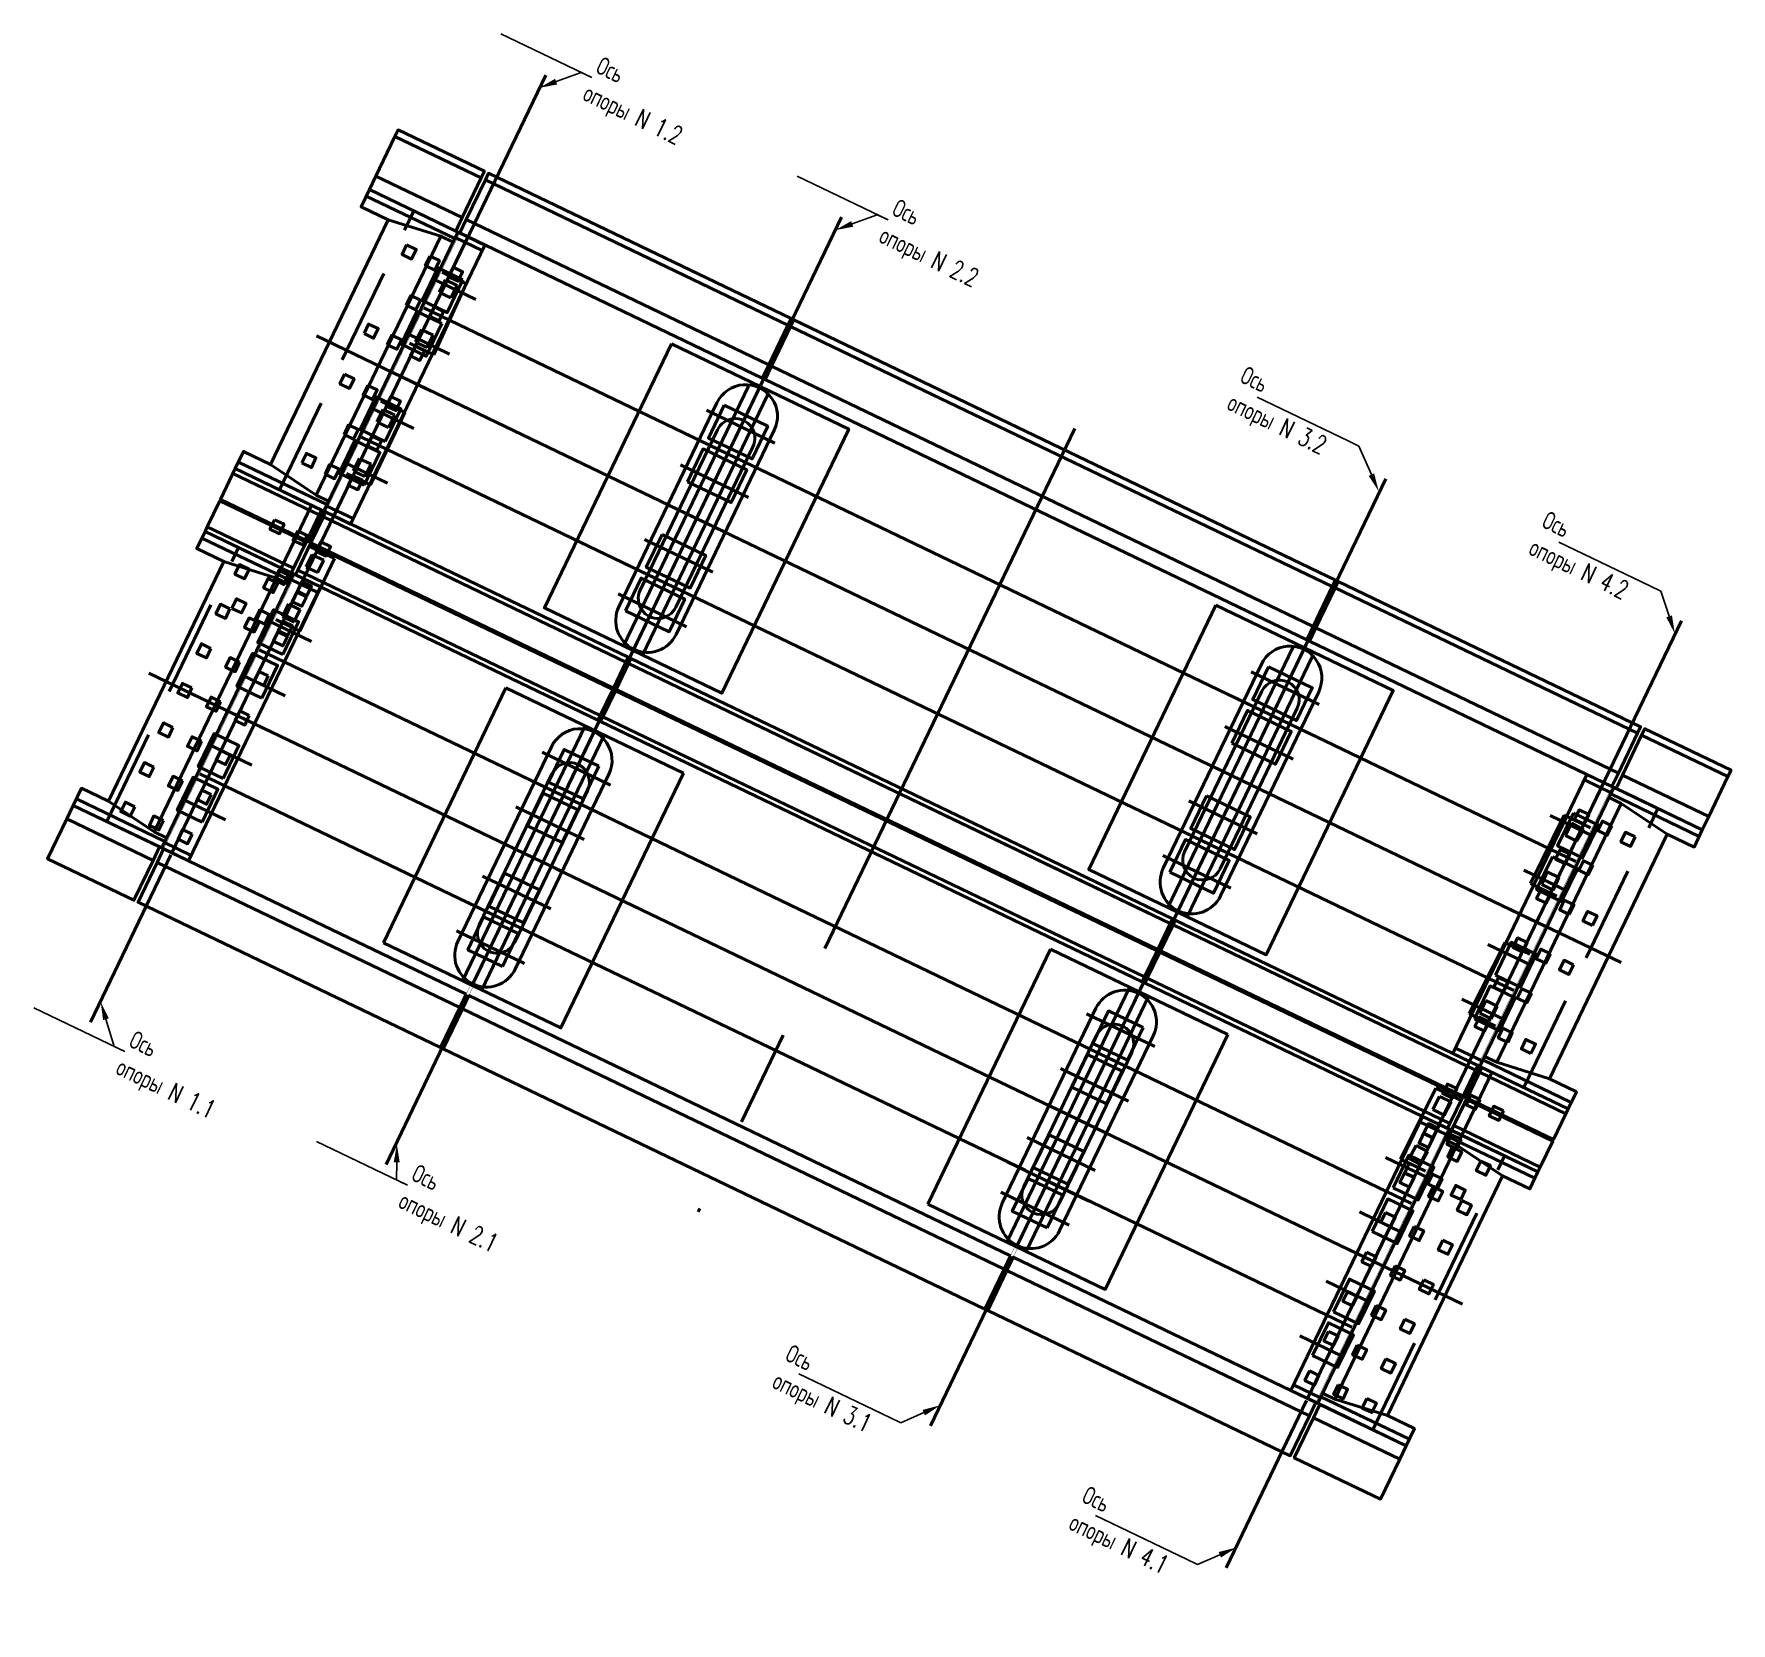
# Model space of a CAD drawing. Extents: x 12768 to 12824, y 7728.2 to 7780.6.
import ezdxf
from ezdxf import colors
from ezdxf.entities.mleader import LeaderData, LeaderLine
from ezdxf.math import Vec2, Vec3

# ---------------------------------------------------------------- set-up
doc = ezdxf.new("R2010")
doc.units = 0
doc.linetypes.add('CENTER2', pattern=[28.575, 19.05, -3.175, 3.175, -3.175])
doc.linetypes.add('HIDDEN2', pattern=[4.7625, 3.175, -1.5875])
doc.layers.add('Contur', color=40, linetype='Continuous', lineweight=40)
for name, color, linetype in [('Hidden', 6, 'HIDDEN2'), ('Osi', 3, 'CENTER2'), ('STEEL', 140, 'Continuous'), ('Thin', 151, 'Continuous')]:
    doc.layers.add(name, color=color, linetype=linetype)
doc.styles.add('RS0.7', font='romans.shx', dxfattribs={"width": 0.7})

msp = doc.modelspace()

# ---------------------------------------------------------------- linework, layer by layer
at = {"color": 1, "lineweight": 40}
for p, q in [((12782.294, 7772.392, 141.922), (12781.5, 7772.773)), ((12781.216, 7770.044, 141.931), (12780.422, 7770.426, 0.009)), ((12780.262, 7768.136, 141.908), (12779.468, 7768.517, -0.014)), ((12779.127, 7765.747, 141.943), (12778.333, 7766.128, 0.021)), ((12777.939, 7763.321, 141.856), (12777.145, 7763.703, -0.066)), ((12776.794, 7760.923, 141.911), (12776, 7761.305, -0.011)), ((12818.535, 7754.841), (12819.405, 7754.423, -141.914)), ((12818.581, 7754.167, 142.177), (12818.792, 7754.593, 142.159)), ((12818.792, 7754.593, 142.159), (12819.181, 7754.365, 142.17)), ((12818.956, 7753.985, 142.184), (12818.581, 7754.167, 142.177)), ((12819.181, 7754.365, 142.17), (12818.956, 7753.985, 142.184)), ((12817.794, 7752.549, 142.162), (12817.977, 7752.964, 142.157)), ((12818.36, 7752.783, 142.158), (12817.977, 7752.964, 142.157)), ((12818.177, 7752.368, 142.163), (12818.36, 7752.783, 142.158)), ((12817.423, 7752.583), (12818.292, 7752.165, -141.914)), ((12818.177, 7752.368, 142.163), (12817.794, 7752.549, 142.162)), ((12816.588, 7750.638), (12817.405, 7750.246, -133.331)), ((12815.396, 7748.294, 141.914), (12816.266, 7747.876)), ((12815.755, 7748.298, 142.16), (12815.955, 7748.718, 142.158)), ((12816.129, 7748.112, 142.158), (12815.755, 7748.298, 142.16)), ((12816.329, 7748.532, 142.156), (12815.955, 7748.718, 142.158)), ((12816.129, 7748.112, 142.158), (12816.329, 7748.532, 142.156)), ((12814.2, 7745.115, 142.188), (12814.421, 7745.551, 142.188)), ((12814.303, 7745.822, 141.868), (12815.096, 7745.441, 141.868)), ((12814.8, 7745.369, 142.194), (12814.421, 7745.551, 142.194)), ((12814.578, 7744.932, 142.188), (12814.2, 7745.115, 142.188)), ((12814.578, 7744.932, 142.194), (12814.8, 7745.369, 142.194)), ((12813.415, 7743.498, 142.17), (12813.647, 7743.929, 142.17)), ((12814.021, 7743.738, 142.176), (12813.647, 7743.929, 142.176)), ((12813.129, 7743.484), (12813.963, 7743.083)), ((12813.789, 7743.307, 142.17), (12813.415, 7743.498, 142.17)), ((12813.789, 7743.307, 142.176), (12814.021, 7743.738, 142.176))]:
    msp.add_line(p, q, dxfattribs=at)
for points in [[(12780.324, 7773.675), (12780.64, 7773.524), (12780.488, 7773.208), (12780.173, 7773.36), (12780.324, 7773.675)], [(12781.091, 7773.307), (12781.406, 7773.156), (12781.254, 7772.84), (12780.939, 7772.992), (12781.091, 7773.307)], [(12781.857, 7772.939), (12782.172, 7772.787), (12782.021, 7772.472), (12781.705, 7772.623), (12781.857, 7772.939)], [(12780.311, 7771.685), (12780.626, 7771.533), (12780.778, 7771.849), (12780.462, 7772), (12780.311, 7771.685)], [(12781.077, 7771.317), (12781.392, 7771.165), (12781.544, 7771.48), (12781.229, 7771.632), (12781.077, 7771.317)], [(12778.917, 7770.746), (12779.232, 7770.594), (12779.384, 7770.91), (12779.068, 7771.061), (12778.917, 7770.746)], [(12779.683, 7770.378), (12779.998, 7770.226), (12780.15, 7770.542), (12779.834, 7770.693), (12779.683, 7770.378)], [(12780.449, 7770.01), (12780.764, 7769.858), (12780.916, 7770.173), (12780.601, 7770.325), (12780.449, 7770.01)], [(12778.271, 7769.403), (12778.587, 7769.252), (12778.435, 7768.936), (12778.12, 7769.088), (12778.271, 7769.403)], [(12779.037, 7769.035), (12779.353, 7768.883), (12779.201, 7768.568), (12778.886, 7768.719), (12779.037, 7769.035)], [(12779.804, 7768.667), (12780.119, 7768.515), (12779.967, 7768.2), (12779.652, 7768.351), (12779.804, 7768.667)], [(12790.804, 7768.378), (12790.284, 7767.297), (12791.727, 7766.604), (12792.246, 7767.685), (12790.804, 7768.378)], [(12778.258, 7767.413), (12778.573, 7767.261), (12778.725, 7767.576), (12778.409, 7767.728), (12778.258, 7767.413)], [(12779.024, 7767.044), (12779.339, 7766.893), (12779.491, 7767.208), (12779.175, 7767.36), (12779.024, 7767.044)], [(12776.864, 7766.474), (12777.179, 7766.322), (12777.331, 7766.638), (12777.015, 7766.789), (12776.864, 7766.474)], [(12789.591, 7765.855), (12790.111, 7766.936), (12791.553, 7766.243), (12791.033, 7765.162), (12789.591, 7765.855)], [(12777.63, 7766.106), (12777.945, 7765.954), (12778.097, 7766.27), (12777.781, 7766.421), (12777.63, 7766.106)], [(12778.396, 7765.737), (12778.711, 7765.586), (12778.863, 7765.901), (12778.547, 7766.053), (12778.396, 7765.737)], [(12775.963, 7764.6), (12776.278, 7764.448), (12776.127, 7764.133), (12775.811, 7764.284), (12775.963, 7764.6)], [(12776.729, 7764.232), (12777.044, 7764.08), (12776.893, 7763.765), (12776.577, 7763.916), (12776.729, 7764.232)], [(12788.755, 7764.115), (12788.236, 7763.034), (12789.678, 7762.341), (12790.197, 7763.422), (12788.755, 7764.115)], [(12777.495, 7763.863), (12777.811, 7763.712), (12777.659, 7763.396), (12777.343, 7763.548), (12777.495, 7763.863)], [(12775.949, 7762.609), (12776.265, 7762.458), (12776.416, 7762.773), (12776.101, 7762.925), (12775.949, 7762.609)], [(12776.715, 7762.241), (12777.031, 7762.089), (12777.182, 7762.405), (12776.867, 7762.556), (12776.715, 7762.241)], [(12787.543, 7761.592), (12788.062, 7762.673), (12789.504, 7761.98), (12788.985, 7760.899), (12787.543, 7761.592)], [(12774.555, 7761.671), (12774.871, 7761.519), (12775.022, 7761.834), (12774.707, 7761.986), (12774.555, 7761.671)], [(12775.321, 7761.302), (12775.637, 7761.151), (12775.788, 7761.466), (12775.473, 7761.618), (12775.321, 7761.302)], [(12776.087, 7760.934), (12776.403, 7760.783), (12776.554, 7761.098), (12776.239, 7761.25), (12776.087, 7760.934)], [(12808.776, 7759.741), (12808.257, 7758.66), (12809.699, 7757.967), (12810.219, 7759.048), (12808.776, 7759.741)], [(12783.602, 7759.048), (12779.556, 7750.629)], [(12789.46, 7756.232), (12783.602, 7759.048)], [(12807.564, 7757.218), (12808.083, 7758.299), (12809.526, 7757.606), (12809.006, 7756.524), (12807.564, 7757.218)], [(12779.556, 7750.629), (12785.414, 7747.814), (12789.46, 7756.232)], [(12806.728, 7755.478), (12806.208, 7754.396), (12807.65, 7753.703), (12808.17, 7754.785), (12806.728, 7755.478)], [(12805.515, 7752.954), (12806.035, 7754.036), (12807.477, 7753.343), (12806.957, 7752.261), (12805.515, 7752.954)], [(12801.574, 7750.41), (12797.528, 7741.992)], [(12807.432, 7747.595), (12801.574, 7750.41)], [(12797.528, 7741.992), (12803.387, 7739.176), (12807.432, 7747.595)]]:
    msp.add_lwpolyline(points, dxfattribs=at)
for points, elevation in [([(12781.216, 7770.044), (12782.294, 7772.392)], 141.931), ([(12779.127, 7765.747), (12780.262, 7768.136)], 141.943), ([(12776.794, 7760.923), (12777.939, 7763.321)], 141.911), ([(12819.346, 7754.862), (12819.03, 7755.013), (12818.879, 7754.698), (12819.194, 7754.546), (12819.346, 7754.862)], 142.164), ([(12818.535, 7754.841), (12817.423, 7752.583)], 141.904), ([(12820.112, 7754.494), (12819.797, 7754.645), (12819.645, 7754.33), (12819.96, 7754.178), (12820.112, 7754.494)], 142.164), ([(12820.878, 7754.125), (12820.563, 7754.277), (12820.411, 7753.962), (12820.727, 7753.81), (12820.878, 7754.125)], 142.164), ([(12818.718, 7753.555), (12818.402, 7753.706), (12818.251, 7753.391), (12818.566, 7753.239), (12818.718, 7753.555)], 142.164), ([(12819.484, 7753.187), (12819.169, 7753.338), (12819.017, 7753.023), (12819.332, 7752.871), (12819.484, 7753.187)], 142.164), ([(12817.938, 7751.932), (12817.623, 7752.084), (12817.774, 7752.4), (12818.09, 7752.248), (12817.938, 7751.932)], 142.164), ([(12818.704, 7751.564), (12818.389, 7751.716), (12818.54, 7752.031), (12818.856, 7751.88), (12818.704, 7751.564)], 142.164), ([(12819.47, 7751.196), (12819.155, 7751.348), (12819.307, 7751.663), (12819.622, 7751.512), (12819.47, 7751.196)], 142.164), ([(12816.588, 7750.638), (12815.396, 7748.294)], 141.933), ([(12817.314, 7750.633), (12816.998, 7750.785), (12816.847, 7750.47), (12817.162, 7750.318), (12817.314, 7750.633)], 142.164), ([(12818.08, 7750.265), (12817.765, 7750.417), (12817.613, 7750.101), (12817.928, 7749.95), (12818.08, 7750.265)], 142.164), ([(12818.846, 7749.897), (12818.531, 7750.049), (12818.379, 7749.733), (12818.694, 7749.582), (12818.846, 7749.897)], 142.164), ([(12816.686, 7749.327), (12816.37, 7749.478), (12816.219, 7749.163), (12816.534, 7749.011), (12816.686, 7749.327)], 142.164), ([(12817.452, 7748.958), (12817.136, 7749.11), (12816.985, 7748.795), (12817.3, 7748.643), (12817.452, 7748.958)], 142.164), ([(12815.906, 7747.704), (12815.591, 7747.856), (12815.742, 7748.171), (12816.058, 7748.02), (12815.906, 7747.704)], 142.164), ([(12816.672, 7747.336), (12816.357, 7747.488), (12816.508, 7747.803), (12816.824, 7747.651), (12816.672, 7747.336)], 142.164), ([(12817.438, 7746.968), (12817.123, 7747.119), (12817.274, 7747.435), (12817.59, 7747.283), (12817.438, 7746.968)], 142.164), ([(12814.303, 7745.822), (12813.129, 7743.484)], 141.868), ([(12814.996, 7745.81), (12814.68, 7745.961), (12814.529, 7745.646), (12814.844, 7745.494), (12814.996, 7745.81)], 142.164), ([(12815.762, 7745.442), (12815.446, 7745.593), (12815.295, 7745.278), (12815.61, 7745.126), (12815.762, 7745.442)], 142.164), ([(12816.528, 7745.073), (12816.212, 7745.225), (12816.061, 7744.91), (12816.376, 7744.758), (12816.528, 7745.073)], 142.164), ([(12814.368, 7744.503), (12814.052, 7744.654), (12813.9, 7744.339), (12814.216, 7744.187), (12814.368, 7744.503)], 142.164), ([(12815.134, 7744.135), (12814.818, 7744.286), (12814.667, 7743.971), (12814.982, 7743.819), (12815.134, 7744.135)], 142.164), ([(12813.588, 7742.881), (12813.272, 7743.032), (12813.424, 7743.348), (12813.739, 7743.196), (12813.588, 7742.881)], 142.164), ([(12814.354, 7742.512), (12814.039, 7742.664), (12814.19, 7742.979), (12814.506, 7742.828), (12814.354, 7742.512)], 142.164), ([(12815.12, 7742.144), (12814.805, 7742.296), (12814.956, 7742.611), (12815.272, 7742.46), (12815.12, 7742.144)], 142.164)]:
    msp.add_lwpolyline(points, dxfattribs=dict(at, elevation=elevation))
at = {"color": 1, "lineweight": 40, "extrusion": (0.895131, -0.445803, 0)}
for points, elevation in [([(12655.505, 142.163), (12655.048, 142.149)], 7976.199), ([(12655.512, 142.162), (12655.055, 142.148)], 7976.623), ([(12653.681, 142.189), (12653.224, 142.175)], 7976.225), ([(12653.688, 142.188), (12653.231, 142.174)], 7976.649), ([(12650.752, 142.19), (12650.295, 142.176)], 7976.265), ([(12650.759, 142.189), (12650.302, 142.175)], 7976.688), ([(12648.955, 142.19), (12648.498, 142.176)], 7976.287), ([(12648.961, 142.189), (12648.504, 142.175)], 7976.711), ([(12645.42, 142.184), (12644.963, 142.17)], 7976.306), ([(12645.427, 142.183), (12644.97, 142.169)], 7976.729), ([(12643.613, 142.189), (12643.156, 142.175)], 7976.336), ([(12643.619, 142.188), (12643.162, 142.174)], 7976.759)]:
    msp.add_lwpolyline(points, dxfattribs=dict(at, elevation=elevation))
at = {"color": 1, "lineweight": 40, "extrusion": (-0.431501, -0.902112, 0)}
for points, elevation in [([(8177.022, 142.162), (8176.598, 142.163)], -12526.963), ([(8177.014, 142.148), (8176.591, 142.149)], -12526.506), ([(8177.018, 142.188), (8176.595, 142.189)], -12525.139), ([(8177.011, 142.174), (8176.588, 142.175)], -12524.682), ([(8177.011, 142.189), (8176.587, 142.19)], -12522.21), ([(8177.004, 142.175), (8176.58, 142.176)], -12521.753), ([(8176.998, 142.175), (8176.574, 142.176)], -12519.955), ([(8177.005, 142.189), (8176.582, 142.19)], -12520.412), ([(8176.967, 142.183), (8176.544, 142.184)], -12516.878), ([(8176.96, 142.169), (8176.537, 142.17)], -12516.421), ([(8176.969, 142.188), (8176.545, 142.189)], -12515.07), ([(8176.961, 142.174), (8176.538, 142.175)], -12514.613)]:
    msp.add_lwpolyline(points, dxfattribs=dict(at, elevation=elevation))
at = {"color": 1, "lineweight": 40}
for points in [[(12789.062, 7770.409), (12784.869, 7761.684), (12790.727, 7758.868), (12794.92, 7767.593)], [(12775.121, 7762.963), (12774.969, 7762.647), (12774.654, 7762.799), (12774.805, 7763.114)], [(12776.067, 7762.508), (12775.915, 7762.192), (12775.6, 7762.344), (12775.751, 7762.659)], [(12774.492, 7761.656), (12774.341, 7761.34), (12774.025, 7761.492), (12774.177, 7761.807)], [(12777.013, 7762.053), (12776.862, 7761.738), (12776.546, 7761.889), (12776.698, 7762.205)], [(12807.034, 7761.771), (12802.841, 7753.047), (12808.699, 7750.231), (12812.892, 7758.956)], [(12775.439, 7761.201), (12775.287, 7760.885), (12774.972, 7761.037), (12775.123, 7761.353)], [(12776.385, 7760.746), (12776.234, 7760.431), (12775.918, 7760.582), (12776.07, 7760.898)], [(12773.864, 7760.349), (12773.713, 7760.033), (12773.397, 7760.185), (12773.549, 7760.5)], [(12774.811, 7759.894), (12774.659, 7759.579), (12774.344, 7759.73), (12774.495, 7760.046)], [(12775.757, 7759.439), (12775.606, 7759.124), (12775.29, 7759.275), (12775.442, 7759.591)], [(12773.236, 7759.042), (12773.085, 7758.726), (12772.769, 7758.878), (12772.921, 7759.194)], [(12774.183, 7758.587), (12774.031, 7758.272), (12773.716, 7758.423), (12773.867, 7758.739)], [(12772.608, 7757.735), (12772.457, 7757.42), (12772.141, 7757.571), (12772.293, 7757.887)], [(12775.129, 7758.132), (12774.977, 7757.817), (12774.662, 7757.968), (12774.814, 7758.284)], [(12773.555, 7757.28), (12773.403, 7756.965), (12773.088, 7757.116), (12773.239, 7757.432)], [(12774.501, 7756.825), (12774.349, 7756.51), (12774.034, 7756.662), (12774.186, 7756.977)], [(12786.67, 7756.463), (12786.15, 7755.382), (12785.006, 7755.932), (12785.525, 7757.014)], [(12771.98, 7756.428), (12771.829, 7756.113), (12771.513, 7756.264), (12771.665, 7756.58)], [(12772.927, 7755.973), (12772.775, 7755.658), (12772.459, 7755.809), (12772.611, 7756.125)], [(12773.873, 7755.518), (12773.721, 7755.203), (12773.406, 7755.355), (12773.557, 7755.67)], [(12785.977, 7755.021), (12785.457, 7753.94), (12784.313, 7754.49), (12784.832, 7755.571)], [(12771.352, 7755.121), (12771.2, 7754.806), (12770.885, 7754.957), (12771.037, 7755.273)], [(12772.298, 7754.666), (12772.147, 7754.351), (12771.831, 7754.503), (12771.983, 7754.818)], [(12773.245, 7754.212), (12773.093, 7753.896), (12772.778, 7754.048), (12772.929, 7754.363)], [(12784.184, 7751.29), (12784.704, 7752.371), (12783.559, 7752.922), (12783.039, 7751.84)], [(12783.491, 7749.848), (12784.01, 7750.929), (12782.866, 7751.479), (12782.346, 7750.398)], [(12804.642, 7747.826), (12804.123, 7746.745), (12802.978, 7747.295), (12803.498, 7748.376)], [(12803.949, 7746.384), (12803.429, 7745.302), (12802.285, 7745.853), (12802.805, 7746.934)], [(12802.156, 7742.653), (12802.676, 7743.734), (12801.531, 7744.284), (12801.011, 7743.203)], [(12813.895, 7744.328), (12813.744, 7744.012), (12814.059, 7743.861), (12814.211, 7744.176)], [(12814.842, 7743.873), (12814.69, 7743.558), (12815.005, 7743.406), (12815.157, 7743.721)], [(12815.788, 7743.418), (12815.636, 7743.103), (12815.952, 7742.951), (12816.103, 7743.267)], [(12801.463, 7741.21), (12801.983, 7742.292), (12800.838, 7742.842), (12800.318, 7741.761)], [(12813.267, 7743.021), (12813.115, 7742.706), (12813.431, 7742.554), (12813.583, 7742.869)], [(12814.213, 7742.566), (12814.062, 7742.251), (12814.377, 7742.099), (12814.529, 7742.415)], [(12815.16, 7742.111), (12815.008, 7741.796), (12815.324, 7741.644), (12815.475, 7741.96)], [(12812.639, 7741.714), (12812.487, 7741.399), (12812.803, 7741.247), (12812.954, 7741.562)], [(12813.585, 7741.259), (12813.434, 7740.944), (12813.749, 7740.792), (12813.901, 7741.108)], [(12814.532, 7740.804), (12814.38, 7740.489), (12814.696, 7740.337), (12814.847, 7740.653)], [(12812.011, 7740.407), (12811.859, 7740.092), (12812.175, 7739.94), (12812.326, 7740.256)], [(12812.957, 7739.952), (12812.806, 7739.637), (12813.121, 7739.485), (12813.273, 7739.801)], [(12813.904, 7739.498), (12813.752, 7739.182), (12814.067, 7739.03), (12814.219, 7739.346)], [(12811.383, 7739.1), (12811.231, 7738.785), (12811.547, 7738.633), (12811.698, 7738.949)], [(12812.329, 7738.645), (12812.178, 7738.33), (12812.493, 7738.178), (12812.645, 7738.494)], [(12813.276, 7738.191), (12813.124, 7737.875), (12813.439, 7737.724), (12813.591, 7738.039)], [(12810.755, 7737.793), (12810.603, 7737.478), (12810.919, 7737.326), (12811.07, 7737.642)], [(12811.701, 7737.339), (12811.549, 7737.023), (12811.865, 7736.871), (12812.017, 7737.187)], [(12812.647, 7736.884), (12812.496, 7736.568), (12812.811, 7736.417), (12812.963, 7736.732)], [(12810.127, 7736.486), (12809.975, 7736.171), (12810.29, 7736.019), (12810.442, 7736.335)], [(12811.073, 7736.032), (12810.921, 7735.716), (12811.237, 7735.565), (12811.388, 7735.88)], [(12812.019, 7735.577), (12811.868, 7735.261), (12812.183, 7735.11), (12812.335, 7735.425)]]:
    msp.add_lwpolyline(points, close=True, dxfattribs=at)
for points in [[(12789.221, 7760.813), (12792.461, 7767.555, 1), (12790.568, 7768.464), (12787.328, 7761.722, 1)], [(12790.582, 7767.57), (12788.035, 7762.27, 1), (12789.207, 7761.707), (12791.754, 7767.007, 1)], [(12807.193, 7752.175), (12810.433, 7758.917, 1), (12808.54, 7759.827), (12805.3, 7753.085, 1)], [(12808.554, 7758.933), (12806.007, 7753.633, 1), (12807.179, 7753.07), (12809.726, 7758.37, 1)], [(12783.908, 7749.758), (12787.001, 7756.194, 1), (12785.108, 7757.103), (12782.015, 7750.668, 1)], [(12783.894, 7750.652, -1), (12782.722, 7751.216), (12785.122, 7756.209, -1), (12786.294, 7755.646)], [(12801.88, 7741.121), (12804.973, 7747.556, 1), (12803.08, 7748.466), (12799.987, 7742.03, 1)], [(12801.866, 7742.015, -1), (12800.695, 7742.578), (12803.094, 7747.572, -1), (12804.266, 7747.008)]]:
    msp.add_lwpolyline(points, format="xyb", close=True, dxfattribs=at)
at = {"layer": 'Contur', "color": 1, "lineweight": 40}
for p, q in [((12781.928, 7773.918), (12782.816, 7773.491)), ((12777.672, 7765.062), (12778.559, 7764.635)), ((12776.022, 7762.669), (12771.993, 7754.285)), ((12776.501, 7762.627), (12777.389, 7762.2)), ((12820.09, 7755.578), (12819.202, 7756.005)), ((12772.325, 7753.937), (12773.213, 7753.511)), ((12815.833, 7746.722), (12814.945, 7747.148)), ((12814.663, 7744.287), (12813.775, 7744.713)), ((12814.995, 7743.939), (12810.966, 7735.555)), ((12810.487, 7735.597), (12809.599, 7736.024))]:
    msp.add_line(p, q, dxfattribs=at)
for points in [[(12782.014, 7774.098), (12777.585, 7764.881), (12774.665, 7766.285), (12774.938, 7766.853), (12775.83, 7766.424), (12779.714, 7774.505), (12778.821, 7774.934), (12779.094, 7775.502), (12781.609, 7774.293), (12781.609, 7774.293)], [(12782.183, 7772.521), (12781.663, 7771.44), (12780.839, 7771.836), (12781.358, 7772.918)], [(12781.49, 7771.079), (12780.97, 7769.998), (12780.145, 7770.394), (12780.665, 7771.476)], [(12779.615, 7767.177), (12780.134, 7768.258), (12779.31, 7768.655), (12778.79, 7767.573)], [(12778.921, 7765.735), (12779.441, 7766.816), (12778.617, 7767.213), (12778.097, 7766.131)], [(12777.179, 7765.076), (12777.585, 7764.881), (12777.098, 7763.869), (12776.693, 7764.064)], [(12776.588, 7762.807), (12772.239, 7753.757), (12769.318, 7755.16), (12769.591, 7755.728), (12770.484, 7755.299), (12774.287, 7763.214), (12773.395, 7763.643), (12773.668, 7764.211), (12776.182, 7763.002), (12776.182, 7763.002)], [(12776.236, 7760.147), (12776.756, 7761.228), (12775.931, 7761.625), (12775.411, 7760.543)], [(12775.543, 7758.705), (12776.063, 7759.786), (12775.238, 7760.182), (12774.718, 7759.101)], [(12774.269, 7756.055), (12774.789, 7757.137), (12773.964, 7757.533), (12773.445, 7756.451)], [(12773.576, 7754.613), (12774.096, 7755.695), (12773.271, 7756.091), (12772.752, 7755.009)], [(12820.176, 7755.758), (12815.747, 7746.541), (12818.667, 7745.138), (12818.94, 7745.706), (12818.047, 7746.135), (12821.931, 7754.216), (12822.824, 7753.787), (12823.096, 7754.355), (12820.582, 7755.563), (12820.582, 7755.563)], [(12818.84, 7754.905), (12818.32, 7753.823), (12819.144, 7753.427), (12819.664, 7754.508)], [(12818.147, 7753.463), (12817.627, 7752.381), (12818.451, 7751.985), (12818.971, 7753.066)], [(12816.271, 7749.56), (12816.791, 7750.642), (12817.616, 7750.246), (12817.096, 7749.164)], [(12815.578, 7748.118), (12816.098, 7749.2), (12816.923, 7748.803), (12816.403, 7747.722)], [(12816.152, 7746.346), (12815.747, 7746.541), (12815.26, 7745.529), (12815.666, 7745.334)], [(12814.75, 7744.467), (12810.4, 7735.417), (12813.321, 7734.013), (12813.593, 7734.581), (12812.701, 7735.01), (12816.505, 7742.924), (12817.397, 7742.496), (12817.67, 7743.063), (12815.155, 7744.272), (12815.155, 7744.272)], [(12812.892, 7742.53), (12813.412, 7743.611), (12814.237, 7743.215), (12813.717, 7742.133)], [(12812.199, 7741.088), (12812.719, 7742.169), (12813.544, 7741.773), (12813.024, 7740.691)], [(12810.926, 7738.438), (12811.446, 7739.52), (12812.27, 7739.123), (12811.751, 7738.042)], [(12810.233, 7736.996), (12810.753, 7738.078), (12811.577, 7737.681), (12811.058, 7736.6)]]:
    msp.add_lwpolyline(points, close=True, dxfattribs=at)
for points in [[(12778.99, 7775.285), (12781.91, 7773.881)], [(12782.014, 7774.098), (12782.902, 7773.671), (12778.473, 7764.455), (12777.585, 7764.881)], [(12779.714, 7774.505), (12781.449, 7773.96), (12781.854, 7773.765)], [(12781.449, 7773.96), (12777.34, 7765.41)], [(12777.689, 7765.098), (12774.769, 7766.501)], [(12775.83, 7766.424), (12777.34, 7765.41), (12777.745, 7765.215)], [(12773.564, 7763.994), (12776.484, 7762.59)], [(12776.369, 7762.536), (12777.095, 7764.046), (12776.761, 7764.206), (12776.035, 7762.697)], [(12774.287, 7763.214), (12776.022, 7762.669), (12776.428, 7762.474)], [(12776.588, 7762.807), (12777.476, 7762.38), (12773.126, 7753.33), (12772.239, 7753.757)], [(12820.176, 7755.758), (12819.288, 7756.185), (12814.859, 7746.968), (12815.747, 7746.541)], [(12772.343, 7753.974), (12769.423, 7755.377)], [(12770.484, 7755.299), (12771.993, 7754.285), (12772.399, 7754.091)], [(12820.421, 7755.23), (12816.312, 7746.68)], [(12821.931, 7754.216), (12820.421, 7755.23), (12820.016, 7755.425)], [(12822.992, 7754.138), (12820.072, 7755.541)], [(12815.85, 7746.758), (12818.771, 7745.354)], [(12818.047, 7746.135), (12816.312, 7746.68), (12815.907, 7746.875)], [(12815.001, 7743.952), (12815.727, 7745.462), (12815.394, 7745.622), (12814.667, 7744.113)], [(12814.75, 7744.467), (12813.862, 7744.894), (12809.513, 7735.844), (12810.4, 7735.417)], [(12816.505, 7742.924), (12814.995, 7743.939), (12814.589, 7744.133)], [(12817.566, 7742.847), (12814.646, 7744.25)], [(12810.504, 7735.634), (12813.425, 7734.23)], [(12812.701, 7735.01), (12810.966, 7735.555), (12810.561, 7735.75)]]:
    msp.add_lwpolyline(points, dxfattribs=at)
at = {"layer": 'Contur', "color": 1, "lineweight": 40, "const_width": 0.01}
for points in [[(12782.076, 7774.065), (12777.649, 7764.854), (12787.636, 7760.054), (12792.063, 7769.266)], [(12787.726, 7760.011), (12792.153, 7769.223), (12810.035, 7760.629), (12805.608, 7751.417)], [(12776.649, 7762.772), (12772.304, 7753.732), (12782.291, 7748.932), (12786.635, 7757.972)], [(12805.698, 7751.374), (12810.125, 7760.585), (12820.112, 7755.786), (12815.685, 7746.574)], [(12786.725, 7757.929), (12782.381, 7748.889), (12800.263, 7740.295), (12804.608, 7749.335)], [(12804.698, 7749.292), (12800.353, 7740.252), (12810.34, 7735.452), (12814.684, 7744.492)]]:
    msp.add_lwpolyline(points, close=True, dxfattribs=at)
at = {"layer": 'Hidden', "color": 1, "lineweight": 40}
for points in [[(12776.129, 7765.581), (12780.559, 7774.798)], [(12770.422, 7754.63), (12774.772, 7763.68)], [(12817.202, 7745.842), (12821.632, 7755.059)], [(12812.216, 7734.544), (12816.566, 7743.594)]]:
    msp.add_lwpolyline(points, dxfattribs=at)
at = {"layer": 'Osi', "color": 1, "lineweight": 40}
for p, q in [((12784.917, 7779.283), (12769.882, 7748)), ((12794.678, 7774.592), (12779.644, 7743.309)), ((12790.874, 7766.792), (12780.887, 7771.591)), ((12779.863, 7769.459), (12789.849, 7764.66)), ((12788.825, 7762.529), (12778.838, 7767.328)), ((12802.384, 7767.609), (12789.952, 7741.741)), ((12808.846, 7758.154), (12790.964, 7766.748)), ((12812.65, 7765.954), (12797.616, 7734.672)), ((12789.94, 7764.617), (12807.822, 7756.023)), ((12806.797, 7753.891), (12788.915, 7762.485)), ((12822.411, 7761.263), (12807.377, 7729.98)), ((12775.46, 7760.298), (12785.446, 7755.498)), ((12784.463, 7753.452), (12774.476, 7758.252)), ((12818.923, 7753.312), (12808.936, 7758.111)), ((12773.493, 7756.206), (12783.48, 7751.406)), ((12807.912, 7755.98), (12817.898, 7751.18)), ((12785.536, 7755.455), (12803.418, 7746.861)), ((12802.435, 7744.815), (12784.553, 7753.409)), ((12816.874, 7749.048), (12806.887, 7753.848)), ((12783.57, 7751.363), (12801.452, 7742.769)), ((12803.509, 7746.818), (12813.495, 7742.018)), ((12812.512, 7739.972), (12802.525, 7744.772)), ((12801.542, 7742.726), (12811.529, 7737.926))]:
    msp.add_line(p, q, dxfattribs=at)
for points in [[(12777.918, 7764.721), (12782.348, 7773.938)], [(12781.185, 7772.557), (12782.608, 7771.873)], [(12780.319, 7770.755), (12781.741, 7770.071)], [(12777.348, 7770.668), (12781.138, 7768.846)], [(12779.136, 7768.294), (12780.559, 7767.611)], [(12778.27, 7766.492), (12779.693, 7765.808)], [(12772.572, 7753.597), (12776.922, 7762.647)], [(12775.758, 7761.264), (12777.18, 7760.58)], [(12771.809, 7759.534), (12775.752, 7757.639)], [(12787.651, 7759.854), (12805.533, 7751.26)], [(12774.891, 7759.461), (12776.314, 7758.778)], [(12773.791, 7757.172), (12775.214, 7756.489)], [(12815.413, 7746.702), (12819.843, 7755.918)], [(12772.925, 7755.37), (12774.348, 7754.686)], [(12819.491, 7754.148), (12818.068, 7754.832)], [(12818.625, 7752.345), (12817.202, 7753.029)], [(12820.413, 7749.972), (12816.623, 7751.793)], [(12817.442, 7749.885), (12816.02, 7750.569)], [(12816.576, 7748.082), (12815.153, 7748.766)], [(12810.067, 7735.577), (12814.416, 7744.627)], [(12814.064, 7742.855), (12812.641, 7743.538)], [(12813.197, 7741.052), (12811.774, 7741.736)], [(12815.18, 7738.69), (12811.237, 7740.585)], [(12812.097, 7738.763), (12810.674, 7739.447)], [(12811.231, 7736.96), (12809.808, 7737.644)]]:
    msp.add_lwpolyline(points, dxfattribs=at)
at = {"layer": 'Osi', "color": 1, "lineweight": 40, "ltscale": 0.5}
for points in [[(12787.482, 7760.428), (12791.676, 7769.152)], [(12787.798, 7760.276), (12791.991, 7769.001)], [(12788.113, 7760.125), (12792.306, 7768.849)], [(12792.479, 7767.13), (12790.225, 7768.213)], [(12792.271, 7766.12), (12789.567, 7767.42)], [(12791.612, 7765.327), (12789.359, 7766.41)], [(12788.948, 7765.093), (12790.841, 7764.184)], [(12790.43, 7762.867), (12788.177, 7763.95)], [(12790.222, 7761.857), (12787.518, 7763.157)], [(12789.564, 7761.064), (12787.31, 7762.147)], [(12805.455, 7751.79), (12809.648, 7760.515)], [(12805.77, 7751.639), (12809.963, 7760.364)], [(12806.086, 7751.487), (12810.279, 7760.212)], [(12810.451, 7758.493), (12808.198, 7759.576)], [(12810.243, 7757.483), (12807.539, 7758.783)], [(12786.215, 7757.791), (12784.193, 7753.582)], [(12786.531, 7757.64), (12784.508, 7753.431)], [(12786.846, 7757.488), (12784.824, 7753.279)], [(12809.585, 7756.69), (12807.331, 7757.773)], [(12784.798, 7756.919), (12787.051, 7755.836)], [(12784.139, 7756.126), (12786.843, 7754.827)], [(12806.92, 7756.456), (12808.813, 7755.546)], [(12783.932, 7755.117), (12786.185, 7754.034)], [(12808.402, 7754.229), (12806.149, 7755.312)], [(12808.194, 7753.22), (12805.49, 7754.519)], [(12785.454, 7752.976), (12783.562, 7753.885)], [(12784.193, 7753.582), (12782.17, 7749.373)], [(12784.508, 7753.431), (12782.485, 7749.221)], [(12807.536, 7752.427), (12805.282, 7753.51)], [(12784.824, 7753.279), (12782.801, 7749.07)], [(12782.831, 7752.827), (12785.085, 7751.745)], [(12782.173, 7752.034), (12784.877, 7750.735)], [(12781.965, 7751.025), (12784.218, 7749.942)], [(12804.188, 7749.154), (12802.165, 7744.945)], [(12804.503, 7749.002), (12802.48, 7744.793)], [(12804.819, 7748.851), (12802.796, 7744.642)], [(12802.77, 7748.282), (12805.023, 7747.199)], [(12802.112, 7747.489), (12804.816, 7746.19)], [(12801.904, 7746.479), (12804.157, 7745.397)], [(12802.165, 7744.945), (12800.142, 7740.736)], [(12803.427, 7744.339), (12801.534, 7745.248)], [(12802.48, 7744.793), (12800.457, 7740.584)], [(12802.796, 7744.642), (12800.773, 7740.433)], [(12800.804, 7744.19), (12803.057, 7743.107)], [(12800.145, 7743.397), (12802.849, 7742.098)], [(12799.937, 7742.387), (12802.19, 7741.305)]]:
    msp.add_lwpolyline(points, dxfattribs=at)
at = {"layer": 'STEEL', "color": 1, "lineweight": 40}
for points in [[(12779.939, 7777.259), (12782.788, 7775.892), (12782.891, 7776.107), (12780.042, 7777.474)], [(12779.307, 7775.942), (12782.156, 7774.575), (12782.788, 7775.892), (12779.939, 7777.259)], [(12779.094, 7775.502), (12781.942, 7774.133), (12782.156, 7774.575), (12779.307, 7775.942)], [(12782.29, 7774.51), (12792.276, 7769.71), (12792.909, 7771.027), (12782.923, 7775.826)], [(12782.923, 7775.826), (12792.909, 7771.027), (12793.012, 7771.242), (12783.026, 7776.041)], [(12782.078, 7774.068), (12792.064, 7769.269), (12792.276, 7769.71), (12782.29, 7774.51)], [(12792.367, 7769.667), (12810.249, 7761.073), (12810.881, 7762.39), (12792.999, 7770.984)], [(12792.999, 7770.984), (12810.881, 7762.39), (12810.985, 7762.604), (12793.102, 7771.198)], [(12792.154, 7769.225), (12810.036, 7760.631), (12810.249, 7761.073), (12792.367, 7769.667)], [(12776.727, 7762.934), (12786.713, 7758.135), (12787.125, 7758.991), (12777.138, 7763.791)], [(12810.339, 7761.03), (12820.325, 7756.23), (12820.958, 7757.547), (12810.972, 7762.346)], [(12810.972, 7762.346), (12820.958, 7757.547), (12821.061, 7757.761), (12811.075, 7762.561)], [(12810.127, 7760.588), (12820.113, 7755.788), (12820.325, 7756.23), (12810.339, 7761.03)], [(12787.651, 7759.854), (12805.533, 7751.26), (12805.608, 7751.417), (12787.726, 7760.011)], [(12786.803, 7758.091), (12804.685, 7749.497), (12805.098, 7750.355), (12787.216, 7758.949)], [(12820.461, 7756.164), (12823.31, 7754.797), (12823.942, 7756.114), (12821.093, 7757.481)], [(12821.093, 7757.481), (12823.942, 7756.114), (12824.045, 7756.329), (12821.196, 7757.696)], [(12820.248, 7755.724), (12823.096, 7754.355), (12823.31, 7754.797), (12820.461, 7756.164)], [(12772.166, 7753.79), (12769.318, 7755.158), (12769.104, 7754.716), (12771.953, 7753.349)], [(12771.953, 7753.349), (12769.104, 7754.716), (12768.472, 7753.399), (12771.321, 7752.032)], [(12782.287, 7748.925), (12772.301, 7753.725), (12772.089, 7753.283), (12782.075, 7748.484)], [(12782.075, 7748.484), (12772.089, 7753.283), (12771.456, 7751.966), (12781.442, 7747.167)], [(12805.623, 7751.217), (12815.609, 7746.418), (12815.685, 7746.574), (12805.698, 7751.374)], [(12804.775, 7749.454), (12814.762, 7744.655), (12815.175, 7745.514), (12805.189, 7750.314)], [(12800.26, 7740.288), (12782.377, 7748.882), (12782.165, 7748.44), (12800.047, 7739.846)], [(12800.047, 7739.846), (12782.165, 7748.44), (12781.532, 7747.124), (12799.414, 7738.529)], [(12810.336, 7735.445), (12800.35, 7740.245), (12800.137, 7739.803), (12810.124, 7735.003)], [(12810.124, 7735.003), (12800.137, 7739.803), (12799.505, 7738.486), (12809.491, 7733.687)], [(12813.107, 7733.571), (12810.258, 7734.938), (12809.626, 7733.621), (12812.475, 7732.254)], [(12813.32, 7734.011), (12810.471, 7735.38), (12810.258, 7734.938), (12813.107, 7733.571)]]:
    msp.add_lwpolyline(points, close=True, dxfattribs=at)
for points in [[(12774.666, 7766.288), (12774.177, 7765.27), (12777.025, 7763.901), (12777.438, 7764.76), (12774.59, 7766.129)], [(12774.665, 7766.285), (12777.513, 7764.916), (12777.438, 7764.759), (12774.589, 7766.128), (12774.665, 7766.285)], [(12774.155, 7765.225), (12773.743, 7764.368), (12776.591, 7762.999), (12777.003, 7763.856), (12774.155, 7765.225)], [(12777.574, 7764.697), (12777.16, 7763.836), (12787.147, 7759.036), (12787.561, 7759.898), (12777.574, 7764.697)], [(12777.649, 7764.854), (12777.574, 7764.697), (12787.561, 7759.898), (12787.636, 7760.054), (12777.649, 7764.854)], [(12773.743, 7764.368), (12776.591, 7762.999), (12776.516, 7762.843), (12773.668, 7764.212), (12773.743, 7764.368)], [(12776.727, 7762.934), (12786.713, 7758.135), (12786.638, 7757.978), (12776.651, 7762.777), (12776.727, 7762.934)], [(12787.651, 7759.854), (12787.237, 7758.995), (12805.119, 7750.401), (12805.533, 7751.26), (12787.651, 7759.854)], [(12786.803, 7758.091), (12804.685, 7749.497), (12804.61, 7749.341), (12786.728, 7757.935), (12786.803, 7758.091)], [(12805.623, 7751.217), (12805.21, 7750.359), (12815.197, 7745.559), (12815.609, 7746.418), (12805.623, 7751.217)], [(12804.775, 7749.454), (12814.762, 7744.655), (12814.687, 7744.498), (12804.7, 7749.297), (12804.775, 7749.454)], [(12815.819, 7746.507), (12815.331, 7745.492), (12818.179, 7744.124), (12818.592, 7744.982), (12815.744, 7746.351)], [(12815.819, 7746.507), (12818.667, 7745.138), (12818.592, 7744.982), (12815.744, 7746.351), (12815.819, 7746.507)], [(12815.235, 7745.293), (12814.897, 7744.588), (12817.745, 7743.22), (12818.158, 7744.078), (12815.31, 7745.447)], [(12814.897, 7744.588), (12817.745, 7743.22), (12817.669, 7743.062), (12814.821, 7744.43), (12814.896, 7744.587)]]:
    msp.add_lwpolyline(points, dxfattribs=at)

# ---------------------------------------------------------------- leaders
at = {"layer": 'Thin', "color": 1, "lineweight": 40}
ml = msp.add_multileader_mtext('Standard', dxfattribs=at)
ml.set_content('Ось\\Pопоры N 1.2', color=7, style='RS0.7')
ml.set_leader_properties(color=256, linetype='ByLayer', lineweight=-1)
ml.build(insert=Vec2(0, 0))
ml.multileader.update_dxf_attribs({"text_left_attachment_type": 6, "text_right_attachment_type": 6, "text_top_attachment_type": 10, "text_bottom_attachment_type": 10, "dogleg_length": 2, "arrow_head_size": 0.6, "scale": 200})
ctx = ml.context
ctx.base_point, ctx.scale, ctx.char_height, ctx.arrow_head_size, ctx.landing_gap_size, ctx.plane_origin, ctx.plane_x_axis, ctx.plane_y_axis = Vec3(12786.44, 7779.198), 200, 0.6, 0.6, 0, Vec3(12784.402, 7778.999), Vec3(0.901315, -0.433165), Vec3(0.433165, 0.901315)
ctx.left_attachment, ctx.right_attachment = 6, 6
notes = []
notes.append((ctx, [(0, (1, 1, 0), (12786.08, 7779.371), (0.901315, -0.433165), 0.4, [(0, [(12784.695, 7778.858)], 0, [])])]))
ctx.mtext.insert, ctx.mtext.text_direction, ctx.mtext.rotation, ctx.mtext.flow_direction = Vec3(12786.787, 7779.919), Vec3(0.901315, -0.433165), 5.835184, 5
ml = msp.add_multileader_mtext('Standard', dxfattribs=at)
ml.set_content('Ось\\Pопоры N 2.2', color=7, style='RS0.7')
ml.set_leader_properties(color=256, linetype='ByLayer', lineweight=-1)
ml.build(insert=Vec2(0, 0))
ml.multileader.update_dxf_attribs({"text_left_attachment_type": 6, "text_right_attachment_type": 6, "text_top_attachment_type": 10, "text_bottom_attachment_type": 10, "dogleg_length": 2, "arrow_head_size": 0.6, "scale": 200})
ctx = ml.context
ctx.base_point, ctx.scale, ctx.char_height, ctx.arrow_head_size, ctx.landing_gap_size, ctx.plane_origin, ctx.plane_x_axis, ctx.plane_y_axis = Vec3(12796.216, 7774.5), 200, 0.6, 0.6, 0, Vec3(12794.47, 7774.16), Vec3(0.901315, -0.433164), Vec3(0.433164, 0.901315)
ctx.left_attachment, ctx.right_attachment = 6, 6
notes.append((ctx, [(0, (1, 1, 0), (12795.855, 7774.673), (0.901315, -0.433164), 0.4, [(0, [(12794.47, 7774.16)], 0, [])])]))
ctx.mtext.insert, ctx.mtext.text_direction, ctx.mtext.rotation, ctx.mtext.flow_direction = Vec3(12796.562, 7775.221), Vec3(0.901315, -0.433164), 5.835185, 5
ml = msp.add_multileader_mtext('Standard', dxfattribs=at)
ml.set_content('Ось\\Pопоры N 3.2', color=7, style='RS0.7')
ml.set_leader_properties(color=256, linetype='ByLayer', lineweight=-1)
ml.build(insert=Vec2(0, 0))
ml.multileader.update_dxf_attribs({"text_left_attachment_type": 6, "text_right_attachment_type": 6, "text_top_attachment_type": 10, "text_bottom_attachment_type": 10, "dogleg_length": 2, "arrow_head_size": 0.6, "scale": 200})
ctx = ml.context
ctx.base_point, ctx.scale, ctx.char_height, ctx.arrow_head_size, ctx.landing_gap_size, ctx.plane_origin, ctx.plane_x_axis, ctx.plane_y_axis = Vec3(12807.706, 7768.978), 200, 0.6, 0.6, 0, Vec3(12812.414, 7765.537), Vec3(0.901315, -0.433164), Vec3(0.433164, 0.901315)
ctx.left_attachment, ctx.right_attachment = 6, 6
notes.append((ctx, [(0, (1, 1, 0), (12811.762, 7767.028), (-0.901315, 0.433164), 0.4, [(0, [(12812.414, 7765.537)], 0, [])])]))
ctx.mtext.insert, ctx.mtext.text_direction, ctx.mtext.rotation, ctx.mtext.flow_direction = Vec3(12808.053, 7769.699), Vec3(0.901315, -0.433164), 5.835185, 5
ml = msp.add_multileader_mtext('Standard', dxfattribs=at)
ml.set_content('Ось\\Pопоры N 4.2', color=7, style='RS0.7')
ml.set_leader_properties(color=256, linetype='ByLayer', lineweight=-1)
ml.build(insert=Vec2(0, 0))
ml.multileader.update_dxf_attribs({"text_left_attachment_type": 6, "text_right_attachment_type": 6, "text_top_attachment_type": 10, "text_bottom_attachment_type": 10, "dogleg_length": 2, "arrow_head_size": 0.6, "scale": 200})
ctx = ml.context
ctx.base_point, ctx.scale, ctx.char_height, ctx.arrow_head_size, ctx.landing_gap_size, ctx.plane_origin, ctx.plane_x_axis, ctx.plane_y_axis = Vec3(12817.669, 7764.19), 200, 0.6, 0.6, 0, Vec3(12822.482, 7760.698), Vec3(0.901315, -0.433164), Vec3(0.433164, 0.901315)
ctx.left_attachment, ctx.right_attachment = 6, 6
notes.append((ctx, [(0, (1, 1, 0), (12821.725, 7762.24), (-0.901315, 0.433164), 0.4, [(0, [(12822.189, 7760.838)], 0, [])])]))
ctx.mtext.insert, ctx.mtext.text_direction, ctx.mtext.rotation, ctx.mtext.flow_direction = Vec3(12818.015, 7764.911), Vec3(0.901315, -0.433164), 5.835185, 5
ml = msp.add_multileader_mtext('Standard', dxfattribs=at)
ml.set_content('Ось\\Pопоры N 1.1', color=7, style='RS0.7')
ml.set_leader_properties(color=256, linetype='ByLayer', lineweight=-1)
ml.build(insert=Vec2(0, 0))
ml.multileader.update_dxf_attribs({"text_left_attachment_type": 6, "text_right_attachment_type": 6, "text_top_attachment_type": 10, "text_bottom_attachment_type": 10, "dogleg_length": 2, "arrow_head_size": 0.6, "scale": 200})
ctx = ml.context
ctx.base_point, ctx.scale, ctx.char_height, ctx.arrow_head_size, ctx.landing_gap_size, ctx.plane_origin, ctx.plane_x_axis, ctx.plane_y_axis = Vec3(12771.025, 7747.032), 200, 0.6, 0.6, 0, Vec3(12769.932, 7748.816), Vec3(0.901315, -0.433164), Vec3(0.433164, 0.901315)
ctx.left_attachment, ctx.right_attachment = 6, 6
notes.append((ctx, [(1, (1, 1, 0), (12770.665, 7747.205), (0.901315, -0.433164), 0.4, [(0, [(12770.224, 7748.675)], 0, [])])]))
ctx.mtext.insert, ctx.mtext.text_direction, ctx.mtext.rotation, ctx.mtext.flow_direction = Vec3(12771.372, 7747.753), Vec3(0.901315, -0.433164), 5.835185, 5
ml = msp.add_multileader_mtext('Standard', dxfattribs=at)
ml.set_content('Ось\\Pопоры N 2.1', color=7, style='RS0.7')
ml.set_leader_properties(color=256, linetype='ByLayer', lineweight=-1)
ml.build(insert=Vec2(0, 0))
ml.multileader.update_dxf_attribs({"text_left_attachment_type": 6, "text_right_attachment_type": 6, "text_top_attachment_type": 10, "text_bottom_attachment_type": 10, "dogleg_length": 2, "arrow_head_size": 0.6, "scale": 200})
ctx = ml.context
ctx.base_point, ctx.scale, ctx.char_height, ctx.arrow_head_size, ctx.landing_gap_size, ctx.plane_origin, ctx.plane_x_axis, ctx.plane_y_axis = Vec3(12780.352, 7742.621), 200, 0.6, 0.6, 0, Vec3(12780, 7743.977), Vec3(0.901315, -0.433164), Vec3(0.433164, 0.901315)
ctx.left_attachment, ctx.right_attachment = 6, 6
notes.append((ctx, [(1, (1, 1, 0), (12779.992, 7742.794), (0.901315, -0.433164), 0.4, [(0, [(12780, 7743.977)], 0, [])])]))
ctx.mtext.insert, ctx.mtext.text_direction, ctx.mtext.rotation, ctx.mtext.flow_direction = Vec3(12780.699, 7743.342), Vec3(0.901315, -0.433164), 5.835185, 5
ml = msp.add_multileader_mtext('Standard', dxfattribs=at)
ml.set_content('Ось\\Pопоры N 3.1', color=7, style='RS0.7')
ml.set_leader_properties(color=256, linetype='ByLayer', lineweight=-1)
ml.build(insert=Vec2(0, 0))
ml.multileader.update_dxf_attribs({"text_left_attachment_type": 6, "text_right_attachment_type": 6, "text_top_attachment_type": 10, "text_bottom_attachment_type": 10, "dogleg_length": 2, "arrow_head_size": 0.6, "scale": 200})
ctx = ml.context
ctx.base_point, ctx.scale, ctx.char_height, ctx.arrow_head_size, ctx.landing_gap_size, ctx.plane_origin, ctx.plane_x_axis, ctx.plane_y_axis = Vec3(12792.692, 7736.668), 200, 0.6, 0.6, 0, Vec3(12797.943, 7735.353), Vec3(0.901315, -0.433164), Vec3(0.433164, 0.901315)
ctx.left_attachment, ctx.right_attachment = 6, 6
notes.append((ctx, [(1, (1, 1, 0), (12796.639, 7734.77), (-0.901315, 0.433164), 0.4, [(0, [(12797.943, 7735.353)], 0, [])])]))
ctx.mtext.insert, ctx.mtext.text_direction, ctx.mtext.rotation, ctx.mtext.flow_direction = Vec3(12793.038, 7737.389), Vec3(0.901315, -0.433164), 5.835185, 5
ml = msp.add_multileader_mtext('Standard', dxfattribs=at)
ml.set_content('Ось\\Pопоры N 4.1', color=7, style='RS0.7')
ml.set_leader_properties(color=256, linetype='ByLayer', lineweight=-1)
ml.build(insert=Vec2(0, 0))
ml.multileader.update_dxf_attribs({"text_left_attachment_type": 6, "text_right_attachment_type": 6, "text_top_attachment_type": 10, "text_bottom_attachment_type": 10, "dogleg_length": 2, "arrow_head_size": 0.6, "scale": 200})
ctx = ml.context
ctx.base_point, ctx.scale, ctx.char_height, ctx.arrow_head_size, ctx.landing_gap_size, ctx.plane_origin, ctx.plane_x_axis, ctx.plane_y_axis = Vec3(12802.484, 7731.993), 200, 0.6, 0.6, 0, Vec3(12808.012, 7730.514), Vec3(0.901315, -0.433164), Vec3(0.433164, 0.901315)
ctx.left_attachment, ctx.right_attachment = 6, 6
notes.append((ctx, [(1, (1, 1, 0), (12806.432, 7730.095), (-0.901315, 0.433164), 0.4, [(0, [(12807.719, 7730.655)], 0, [])])]))
ctx.mtext.insert, ctx.mtext.text_direction, ctx.mtext.rotation, ctx.mtext.flow_direction = Vec3(12802.83, 7732.714), Vec3(0.901315, -0.433164), 5.835185, 5
for ctx, leaders in notes:
    for number, flags, end, landing, length, lines in leaders:
        leader = LeaderData()
        leader.index, (leader.has_last_leader_line, leader.has_dogleg_vector, leader.attachment_direction) = number, flags
        leader.last_leader_point, leader.dogleg_vector, leader.dogleg_length = Vec3(end), Vec3(landing), length
        for number, points, colour, breaks in lines:
            line = LeaderLine()
            line.index, line.vertices, line.color, line.breaks = number, Vec3.list(points), colors.encode_raw_color(colour), breaks
            leader.lines.append(line)
        ctx.leaders.append(leader)

doc.saveas('drawing.dxf')
